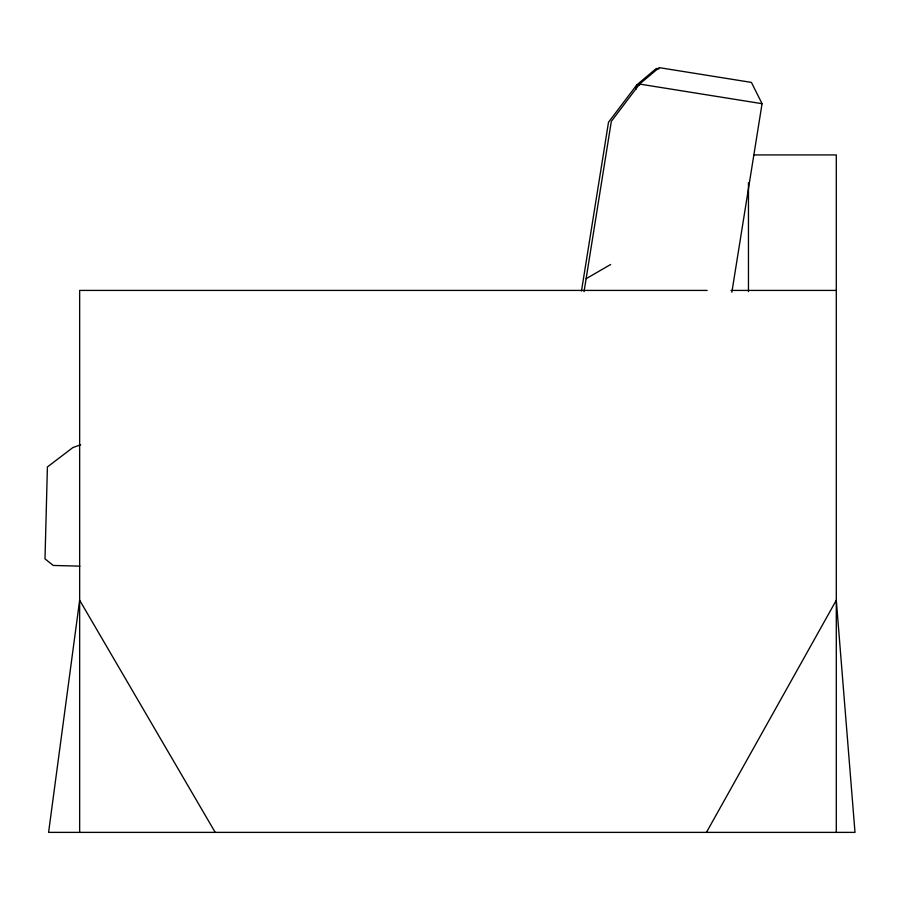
<?xml version="1.0" encoding="UTF-8"?>
<svg xmlns="http://www.w3.org/2000/svg" width="900" height="900" viewBox="0 0 900 900"><rect width="100%" height="100%" fill="white"/><g stroke="black" fill="none" stroke-linecap="round" stroke-linejoin="round"><path stroke-width="1.35" d="M581.479 290.993L608.512 122.22L636.761 84.926L656.325 68.479L659.081 68.918M584.055 291.623L611.325 121.365L639.574 84.071L659.137 67.624L751.421 82.406L762.064 103.691L731.857 292.264M636.097 89.089L636.761 84.926L639.518 85.365M706.444 832.376L836.291 600.232L855 832.376L48.589 832.376L79.65 600.232L215.213 832.376M586.125 278.685L610.673 264.488M80.685 444.78L72.866 447.581L47.407 466.954L45 558.855L53.212 565.447L79.897 566.145M754.043 154.924L836.291 154.924L836.291 832.376M707.141 290.419L79.65 290.419L79.65 832.376M731.014 290.419L836.291 290.419M639.574 84.071L762.064 103.691M748.462 182.824L748.462 291.656"/></g></svg>
